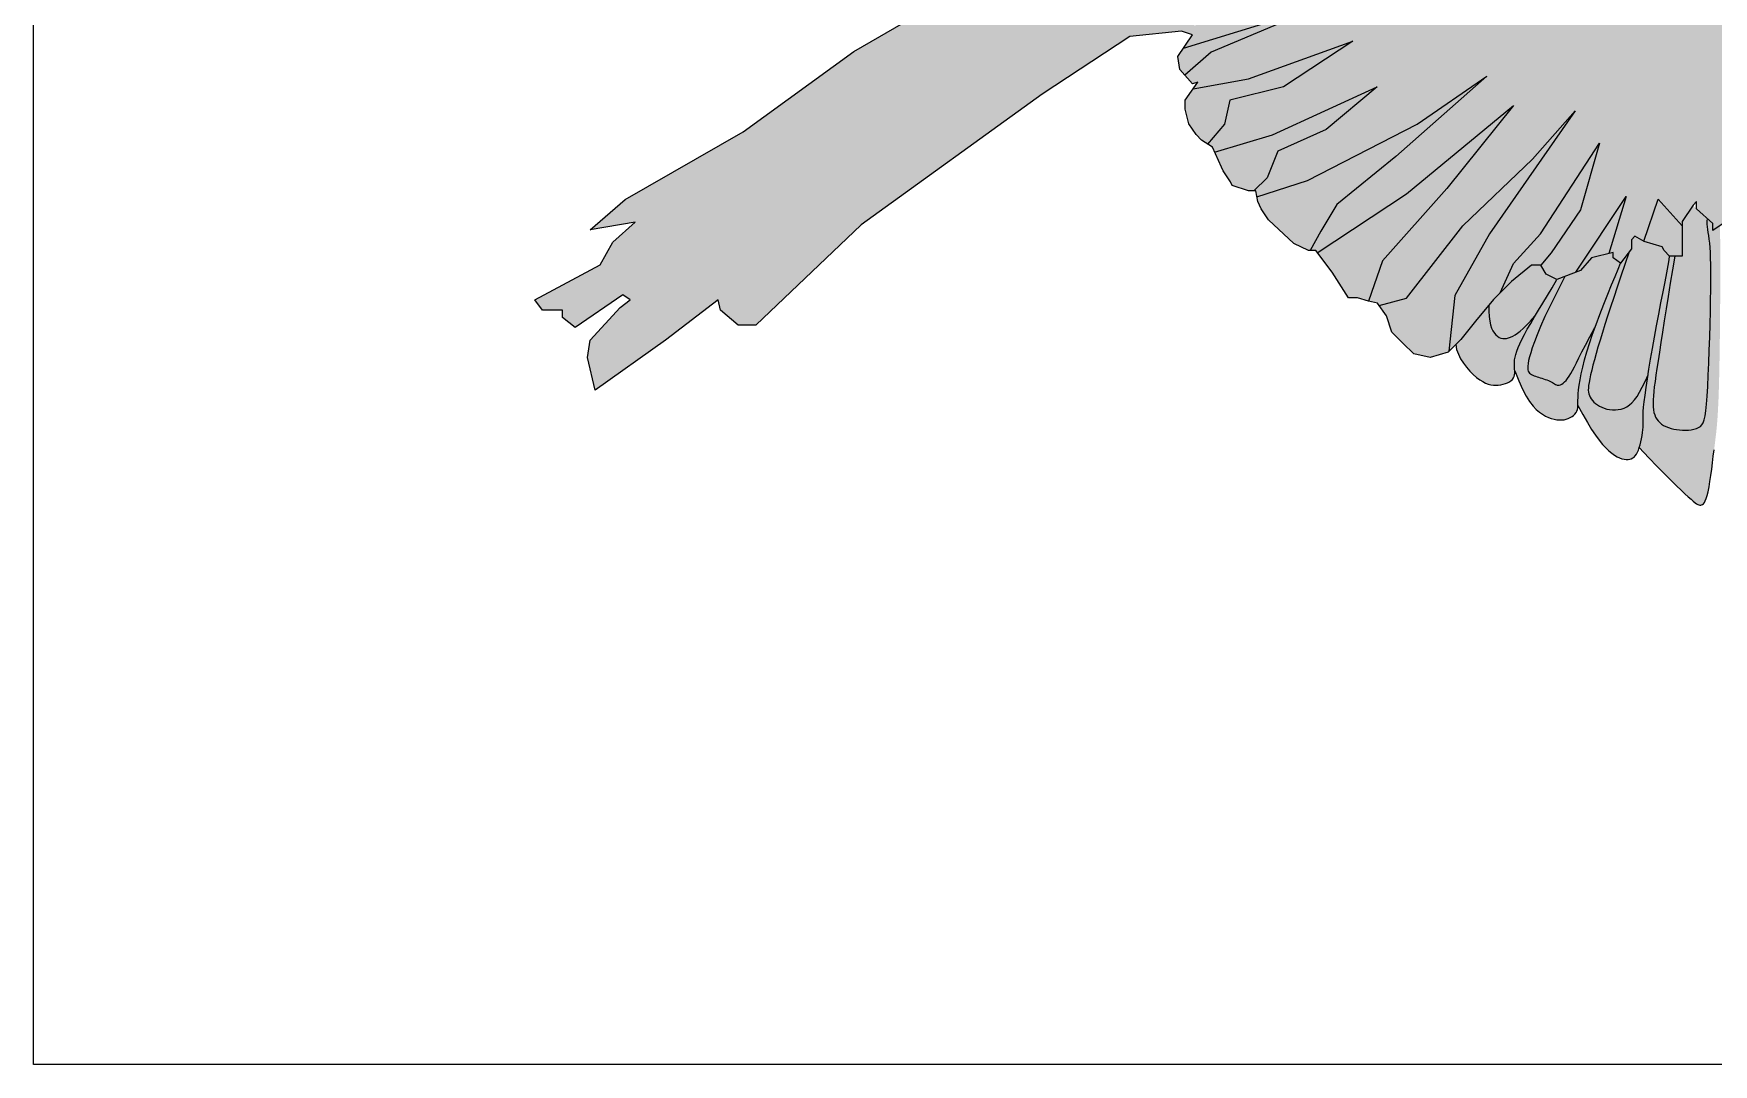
# Model space of a CAD drawing. Header units: millimetres. Extents: x -754 to 578, y -31 to 612.
# Drawn here: x 0 to 59.8, y 312.1 to 348.9 of the extents above; entities that cross this region are included whole.
import ezdxf

# ---------------------------------------------------------------- set-up
doc = ezdxf.new("R2010")
doc.units = ezdxf.units.MM
for name, color, linetype in [('Images', 7, 'Continuous'), ('magpie', 4, 'Continuous'), ('magpiefill', 3, 'Continuous')]:
    doc.layers.add(name, color=color, linetype=linetype)
picture_1 = doc.add_image_def('image8.png', size_in_pixel=(273, 248))

msp = doc.modelspace()

# ---------------------------------------------------------------- hatches: boundary and pattern name
at = {"layer": 'magpiefill', "true_color": 0x010101}
h = msp.add_hatch(color=18, dxfattribs=at)
h.dxf.hatch_style = 1
edge = h.paths.add_edge_path()
edge.add_line((40.86, 348.935), (39.021, 348.747))
edge.add_line((39.021, 348.747), (35.893, 346.692))
edge.add_line((35.893, 346.692), (29.457, 342.046))
edge.add_line((29.457, 342.046), (25.702, 338.472))
edge.add_line((25.702, 338.472), (25.077, 338.472))
edge.add_line((25.077, 338.472), (24.451, 339.008))
edge.add_line((24.451, 339.008), (24.362, 339.366))
edge.add_line((24.362, 339.366), (22.484, 337.936))
edge.add_line((22.484, 337.936), (19.982, 336.149))
edge.add_line((19.982, 336.149), (19.713, 337.311))
edge.add_line((19.713, 337.311), (19.803, 337.936))
edge.add_line((19.803, 337.936), (20.875, 339.098))
edge.add_line((20.875, 339.098), (21.233, 339.366))
edge.add_line((21.233, 339.366), (20.965, 339.544))
edge.add_line((20.965, 339.544), (19.266, 338.383))
edge.add_line((19.266, 338.383), (18.819, 338.74))
edge.add_line((18.819, 338.74), (18.819, 339.008))
edge.add_line((18.819, 339.008), (18.104, 339.008))
edge.add_line((18.104, 339.008), (17.836, 339.366))
edge.add_line((17.836, 339.366), (20.16, 340.616))
edge.add_line((20.16, 340.616), (20.607, 341.421))
edge.add_line((20.607, 341.421), (21.412, 342.135))
edge.add_line((21.412, 342.135), (19.803, 341.867))
edge.add_line((19.803, 341.867), (21.054, 342.939))
edge.add_line((21.054, 342.939), (25.256, 345.352))
edge.add_line((25.256, 345.352), (29.189, 348.211))
edge.add_line((29.189, 348.211), (33.658, 350.802))
edge.add_line((33.658, 350.802), (36.34, 352.41))
edge.add_line((36.34, 352.41), (36.608, 353.393))
edge.add_line((36.608, 353.393), (37.591, 354.018))
edge.add_line((37.591, 354.018), (38.664, 353.571))
edge.add_line((38.664, 353.571), (39.379, 353.661))
edge.add_line((39.379, 353.661), (40.899, 354.912))
edge.add_line((40.899, 354.912), (42.15, 355.716))
edge.add_line((42.15, 355.716), (42.239, 353.929))
edge.add_line((42.239, 353.929), (41.882, 352.589))
edge.add_line((41.882, 352.589), (41.524, 352.41))
edge.add_line((41.524, 352.41), (40.988, 352.589))
edge.add_line((40.988, 352.589), (40.273, 351.874))
edge.add_line((40.273, 351.874), (41.376, 350.936))
edge.add_line((41.376, 350.936), (41.57, 351.775))
edge.add_line((41.57, 351.775), (42.474, 352.291))
edge.add_line((42.474, 352.291), (43.83, 352.356))
edge.add_line((43.83, 352.356), (44.605, 352.098))
edge.add_line((44.605, 352.098), (44.605, 351.517))
edge.add_line((44.605, 351.517), (43.96, 351.258))
edge.add_line((43.96, 351.258), (42.733, 351))
edge.add_line((42.733, 351), (41.312, 349.903))
edge.add_line((41.312, 349.903), (41.312, 349.128))
edge.add_line((41.312, 349.128), (42.474, 349.58))
edge.add_line((42.474, 349.58), (45.316, 350.678))
edge.add_line((45.316, 350.678), (47.189, 351.71))
edge.add_line((47.189, 351.71), (49.062, 353.066))
edge.add_line((49.062, 353.066), (51.516, 354.873))
edge.add_line((51.516, 354.873), (50.224, 354.421))
edge.add_line((50.224, 354.421), (48.997, 353.97))
edge.add_line((48.997, 353.97), (47.705, 354.292))
edge.add_line((47.705, 354.292), (46.543, 355.261))
edge.add_line((46.543, 355.261), (45.832, 356.681))
edge.add_line((45.832, 356.681), (45.574, 358.294))
edge.add_line((45.574, 358.294), (45.897, 359.779))
edge.add_line((45.897, 359.779), (47.253, 361.264))
edge.add_line((47.253, 361.264), (46.543, 361.006))
edge.add_line((46.543, 361.006), (43.185, 359.263))
edge.add_line((43.185, 359.263), (40.278, 357.649))
edge.add_line((40.278, 357.649), (38.664, 356.358))
edge.add_line((38.664, 356.358), (37.824, 355.131))
edge.add_line((37.824, 355.131), (36.92, 354.421))
edge.add_line((36.92, 354.421), (35.951, 354.163))
edge.add_line((35.951, 354.163), (35.37, 354.421))
edge.add_line((35.37, 354.421), (35.047, 354.809))
edge.add_line((35.047, 354.809), (35.112, 355.712))
edge.add_line((35.112, 355.712), (35.758, 357.197))
edge.add_line((35.758, 357.197), (35.306, 358.165))
edge.add_line((35.306, 358.165), (35.176, 357.326))
edge.add_line((35.176, 357.326), (34.595, 356.939))
edge.add_line((34.595, 356.939), (33.174, 356.1))
edge.add_line((33.174, 356.1), (32.722, 356.422))
edge.add_line((32.722, 356.422), (32.27, 356.681))
edge.add_line((32.27, 356.681), (31.818, 357.133))
edge.add_line((31.818, 357.133), (31.624, 357.843))
edge.add_line((31.624, 357.843), (31.689, 358.294))
edge.add_line((31.689, 358.294), (31.108, 358.424))
edge.add_line((31.108, 358.424), (30.785, 358.682))
edge.add_line((30.785, 358.682), (30.333, 359.134))
edge.add_line((30.333, 359.134), (29.945, 359.65))
edge.add_line((29.945, 359.65), (30.139, 360.618))
edge.add_line((30.139, 360.618), (29.945, 360.618))
edge.add_line((29.945, 360.618), (29.364, 360.812))
edge.add_line((29.364, 360.812), (28.783, 361.328))
edge.add_line((28.783, 361.328), (28.46, 361.974))
edge.add_line((28.46, 361.974), (28.589, 362.555))
edge.add_line((28.589, 362.555), (28.718, 363.2))
edge.add_line((28.718, 363.2), (28.395, 363.265))
edge.add_line((28.395, 363.265), (27.749, 363.846))
edge.add_line((27.749, 363.846), (27.362, 364.62))
edge.add_line((27.362, 364.62), (27.427, 365.33))
edge.add_line((27.427, 365.33), (28.524, 366.04))
edge.add_line((28.524, 366.04), (30.01, 366.815))
edge.add_line((30.01, 366.815), (31.043, 367.654))
edge.add_line((31.043, 367.654), (31.947, 368.429))
edge.add_line((31.947, 368.429), (32.076, 368.558))
edge.add_line((32.076, 368.558), (32.399, 368.687))
edge.add_line((32.399, 368.687), (32.787, 369.01))
edge.add_line((32.787, 369.01), (32.851, 369.268))
edge.add_line((32.851, 369.268), (32.851, 369.462))
edge.add_line((32.851, 369.462), (32.787, 369.72))
edge.add_line((32.787, 369.72), (32.593, 369.913))
edge.add_line((32.593, 369.913), (32.399, 370.042))
edge.add_line((32.399, 370.042), (32.141, 370.107))
edge.add_line((32.141, 370.107), (32.335, 370.236))
edge.add_line((32.335, 370.236), (32.593, 370.236))
edge.add_line((32.593, 370.236), (32.851, 370.301))
edge.add_line((32.851, 370.301), (33.304, 370.301))
edge.add_line((33.304, 370.301), (33.562, 370.301))
edge.add_line((33.562, 370.301), (33.756, 370.365))
edge.add_line((33.756, 370.365), (33.949, 370.494))
edge.add_line((33.949, 370.494), (34.079, 370.817))
edge.add_line((34.079, 370.817), (34.143, 371.011))
edge.add_line((34.143, 371.011), (33.885, 371.269))
edge.add_line((33.885, 371.269), (33.045, 371.721))
edge.add_line((33.045, 371.721), (34.143, 371.463))
edge.add_line((34.143, 371.463), (34.724, 371.333))
edge.add_line((34.724, 371.333), (35.047, 371.527))
edge.add_line((35.047, 371.527), (35.047, 371.656))
edge.add_line((35.047, 371.656), (35.047, 371.979))
edge.add_line((35.047, 371.979), (34.853, 372.108))
edge.add_line((34.853, 372.108), (34.724, 372.431))
edge.add_line((34.724, 372.431), (35.241, 372.366))
edge.add_line((35.241, 372.366), (35.499, 372.366))
edge.add_line((35.499, 372.366), (35.887, 372.366))
edge.add_line((35.887, 372.366), (35.887, 372.495))
edge.add_line((35.887, 372.495), (35.822, 372.883))
edge.add_line((35.822, 372.883), (35.693, 373.141))
edge.add_line((35.693, 373.141), (35.628, 373.464))
edge.add_line((35.628, 373.464), (35.951, 373.464))
edge.add_line((35.951, 373.464), (36.21, 373.528))
edge.add_line((36.21, 373.528), (36.339, 373.722))
edge.add_line((36.339, 373.722), (36.403, 374.174))
edge.add_line((36.403, 374.174), (36.468, 374.303))
edge.add_line((36.468, 374.303), (36.726, 374.303))
edge.add_line((36.726, 374.303), (36.92, 374.303))
edge.add_line((36.92, 374.303), (37.049, 374.432))
edge.add_line((37.049, 374.432), (37.243, 374.432))
edge.add_line((37.243, 374.432), (37.308, 374.755))
edge.add_line((37.308, 374.755), (37.308, 374.884))
edge.add_line((37.308, 374.884), (36.985, 375.013))
edge.add_line((36.985, 375.013), (37.243, 375.142))
edge.add_line((37.243, 375.142), (37.437, 375.142))
edge.add_line((37.437, 375.142), (37.695, 375.077))
edge.add_line((37.695, 375.077), (38.018, 375.013))
edge.add_line((38.018, 375.013), (38.47, 375.077))
edge.add_line((38.47, 375.077), (39.116, 375.206))
edge.add_line((39.116, 375.206), (39.439, 375.206))
edge.add_line((39.439, 375.206), (39.439, 374.948))
edge.add_line((39.439, 374.948), (39.503, 374.625))
edge.add_line((39.503, 374.625), (39.955, 374.432))
edge.add_line((39.955, 374.432), (40.537, 374.625))
edge.add_line((40.537, 374.625), (40.86, 374.238))
edge.add_line((40.86, 374.238), (41.312, 373.788))
edge.add_arc((-70.8, 308.333), 129.822, 24.71968, 30.27788, ccw=False)
edge.add_arc((49.224, 364.347), 2.717, 219.42642, 277.51125)
edge.add_arc((52.16, 359.286), 3.502, 76.09793, 137.4829, ccw=False)
edge.add_arc((51.97, 355.003), 7.752, 60.01918, 82.34898, ccw=False)
edge.add_arc((52.074, 350.3), 12.024, 55.16075, 71.73216, ccw=False)
edge.add_arc((58.609, 354.444), 5.735, 86.6589, 120.31951)
edge.add_arc((60.365, 351.608), 9.069, 120.84908, 144.98215)
edge.add_arc((54.163, 356.161), 1.388, 152.01833, 206.95598)
edge.add_arc((-51.911, 227.724), 165.304, 45.89312, 50.63923, ccw=False)
edge.add_line((63.141, 346.42), (63.011, 345.901))
edge.add_line((63.011, 345.901), (63.205, 345.643))
edge.add_line((63.205, 345.643), (63.786, 345.449))
edge.add_line((63.786, 345.449), (63.593, 345.062))
edge.add_line((63.593, 345.062), (63.851, 344.739))
edge.add_line((63.851, 344.739), (63.98, 344.416))
edge.add_line((63.98, 344.416), (63.528, 344.029))
edge.add_line((63.528, 344.029), (63.463, 343.642))
edge.add_line((63.463, 343.642), (63.657, 343.254))
edge.add_line((63.657, 343.254), (63.14, 343.061))
edge.add_line((63.14, 343.061), (62.624, 343.19))
edge.add_line((62.624, 343.19), (62.688, 342.738))
edge.add_line((62.688, 342.738), (61.978, 342.544))
edge.add_line((61.978, 342.544), (61.655, 342.738))
edge.add_line((61.655, 342.738), (61.461, 342.802))
edge.add_line((61.461, 342.802), (61.268, 342.544))
edge.add_line((61.268, 342.544), (60.945, 342.286))
edge.add_line((60.945, 342.286), (60.622, 342.415))
edge.add_line((60.622, 342.415), (59.782, 341.834))
edge.add_line((59.782, 341.834), (59.782, 342.092))
edge.add_line((59.782, 342.092), (59.201, 342.609))
edge.add_line((59.201, 342.609), (59.201, 342.867))
edge.add_line((59.201, 342.867), (59.072, 342.738))
edge.add_line((59.072, 342.738), (58.684, 342.157))
edge.add_line((58.684, 342.157), (58.684, 341.77))
edge.add_line((58.684, 341.77), (58.684, 340.931))
edge.add_line((58.684, 340.931), (58.232, 340.931))
edge.add_line((58.232, 340.931), (58.038, 341.124))
edge.add_line((58.038, 341.124), (57.974, 341.253))
edge.add_line((57.974, 341.253), (57.328, 341.447))
edge.add_line((57.328, 341.447), (57.005, 341.641))
edge.add_line((57.005, 341.641), (56.876, 341.511))
edge.add_line((56.876, 341.511), (56.876, 341.189))
edge.add_line((56.876, 341.189), (56.489, 340.672))
edge.add_line((56.489, 340.672), (56.23, 340.866))
edge.add_line((56.23, 340.866), (56.23, 341.06))
edge.add_line((56.23, 341.06), (55.455, 340.866))
edge.add_line((55.455, 340.866), (55.068, 340.414))
edge.add_line((55.068, 340.414), (54.228, 340.091))
edge.add_line((54.228, 340.091), (53.841, 340.285))
edge.add_line((53.841, 340.285), (53.647, 340.608))
edge.add_line((53.647, 340.608), (53.324, 340.608))
edge.add_line((53.324, 340.608), (52.614, 340.027))
edge.add_line((52.614, 340.027), (51.968, 339.381))
edge.add_line((51.968, 339.381), (51.322, 338.607))
edge.add_line((51.322, 338.607), (50.805, 337.961))
edge.add_line((50.805, 337.961), (50.353, 337.509))
edge.add_line((50.353, 337.509), (49.707, 337.316))
edge.add_line((49.707, 337.316), (49.126, 337.445))
edge.add_line((49.126, 337.445), (48.739, 337.832))
edge.add_line((48.739, 337.832), (48.351, 338.219))
edge.add_line((48.351, 338.219), (48.157, 338.8))
edge.add_line((48.157, 338.8), (47.835, 339.252))
edge.add_line((47.835, 339.252), (47.512, 339.317))
edge.add_line((47.512, 339.317), (47.124, 339.446))
edge.add_line((47.124, 339.446), (46.801, 339.446))
edge.add_line((46.801, 339.446), (46.22, 340.35))
edge.add_line((46.22, 340.35), (45.639, 341.124))
edge.add_line((45.639, 341.124), (45.38, 341.124))
edge.add_line((45.38, 341.124), (44.864, 341.382))
edge.add_line((44.864, 341.382), (43.96, 342.222))
edge.add_line((43.96, 342.222), (43.701, 342.609))
edge.add_line((43.701, 342.609), (43.572, 342.867))
edge.add_line((43.572, 342.867), (43.508, 343.254))
edge.add_line((43.508, 343.254), (43.249, 343.254))
edge.add_line((43.249, 343.254), (42.668, 343.448))
edge.add_line((42.668, 343.448), (42.603, 343.577))
edge.add_line((42.603, 343.577), (42.345, 343.964))
edge.add_line((42.345, 343.964), (42.28, 344.093))
edge.add_line((42.28, 344.093), (41.958, 344.804))
edge.add_line((41.958, 344.804), (41.57, 345.062))
edge.add_line((41.57, 345.062), (41.376, 345.255))
edge.add_line((41.376, 345.255), (41.118, 345.643))
edge.add_line((41.118, 345.643), (40.989, 346.159))
edge.add_line((40.989, 346.159), (40.989, 346.482))
edge.add_line((40.989, 346.482), (41.441, 347.127))
edge.add_line((41.441, 347.127), (41.247, 347.063))
edge.add_line((41.247, 347.063), (40.795, 347.579))
edge.add_line((40.795, 347.579), (40.73, 348.031))
edge.add_line((40.73, 348.031), (41.247, 348.806))
edge.add_line((41.247, 348.806), (40.86, 348.935))
at = {"layer": 'magpiefill'}
h = msp.add_hatch(color=251, dxfattribs=at)
h.dxf.hatch_style = 1
h.paths.add_polyline_path([(32.566, 367.351), (34.87, 368.195), (32.662, 367.827), (30.674, 367.354), (30.01, 366.815), (31.136, 366.969)])
h.paths.add_polyline_path([(33.615, 365.445), (37.524, 367.446), (34.95, 366.493), (32.09, 365.54), (29.801, 365.349), (27.429, 365.332), (27.427, 365.33), (27.362, 364.62), (27.749, 363.846), (28.395, 363.265), (28.718, 363.2), (30.278, 364.11)])
h.paths.add_polyline_path([(33.901, 363.443), (37.429, 365.826), (33.329, 363.824), (30.373, 362.871), (28.667, 362.946), (28.589, 362.555), (28.46, 361.974), (28.783, 361.328), (29.364, 360.812), (29.945, 360.618), (30.087, 360.618), (31.136, 361.537)])
h.paths.add_polyline_path([(33.234, 360.394), (36.857, 363.443), (32.662, 360.87), (30.064, 360.246), (29.945, 359.65), (30.333, 359.134), (30.785, 358.682), (31.108, 358.424), (31.323, 358.376), (31.613, 358.869)])
h.paths.add_polyline_path([(34.092, 359.155), (34.092, 359.917), (32.852, 358.488), (31.663, 358.113), (31.624, 357.843), (31.818, 357.133), (32.27, 356.681), (32.744, 356.41), (34.473, 357.63), (32.566, 357.344)])
h.paths.add_polyline_path([(37.048, 358.964), (35.491, 357.768), (35.758, 357.197)], flags=17)
h.paths.add_polyline_path([(38.321, 355.856), (38.382, 356.963), (39.527, 359.727), (37.429, 356.772), (35.088, 355.381), (35.047, 354.809), (35.37, 354.421), (35.951, 354.163), (36.92, 354.421), (37.824, 355.131)])
h.paths.add_polyline_path([(41.91, 348.195), (46.01, 349.911), (43.913, 349.244), (40.935, 348.337), (40.73, 348.031), (40.795, 347.579), (40.973, 347.376)])
h.paths.add_polyline_path([(42.578, 346.48), (44.485, 346.956), (46.964, 348.577), (43.245, 347.242), (41.269, 346.881), (40.989, 346.482), (40.989, 346.159), (41.118, 345.643), (41.376, 345.255), (41.57, 345.062), (41.789, 344.916), (42.387, 345.622)])
h.paths.add_polyline_path([(44.294, 344.669), (46.01, 345.432), (47.822, 346.956), (44.103, 345.241), (42.036, 344.631), (42.28, 344.093), (42.345, 343.964), (42.603, 343.577), (42.668, 343.448), (43.249, 343.254), (43.436, 343.254), (43.913, 343.716)])
h.paths.add_polyline_path([(48.489, 344.479), (51.731, 347.338), (49.252, 345.622), (45.343, 343.621), (43.544, 343.035), (43.572, 342.867), (43.701, 342.609), (43.96, 342.222), (44.864, 341.382), (45.38, 341.124), (45.438, 341.124), (45.82, 341.81), (46.392, 342.763)])
h.paths.add_polyline_path([(50.301, 343.335), (52.685, 346.289), (48.871, 343.144), (45.695, 341.05), (46.22, 340.35), (46.801, 339.446), (47.124, 339.446), (47.512, 339.317), (48.013, 340.762)])
h.paths.add_polyline_path([(51.826, 341.715), (54.878, 346.099), (53.352, 344.383), (50.873, 342.001), (48.871, 339.428), (47.895, 339.167), (48.157, 338.8), (48.351, 338.219), (48.739, 337.832), (49.126, 337.445), (49.707, 337.316), (50.353, 337.509), (50.381, 337.537), (50.587, 339.523)])
h.paths.add_polyline_path([(55.068, 342.573), (55.736, 344.955), (53.638, 341.715), (52.685, 340.667), (52.206, 339.62), (52.614, 340.027), (53.324, 340.608), (53.647, 340.608), (54.019, 341.048)])
h.paths.add_polyline_path([(56.689, 343.049), (54.904, 340.351), (55.068, 340.414), (55.455, 340.866), (56.076, 341.021)])
h.paths.add_polyline_path([(58.684, 342.001), (57.833, 342.954), (57.315, 341.455), (57.328, 341.447), (57.974, 341.253), (58.038, 341.124), (58.232, 340.931), (58.684, 340.931), (58.684, 341.77)])
h = msp.add_hatch(color=255, dxfattribs=at)
h.dxf.hatch_style = 1
h.paths.add_polyline_path([(59.688, 338.95), (59.696, 339.364), (59.702, 339.737), (59.705, 340.069), (59.705, 340.363), (59.703, 340.624), (59.698, 340.853), (59.69, 341.056), (59.68, 341.234), (59.666, 341.391), (59.65, 341.53), (59.633, 341.656), (59.534, 342.313), (59.066, 342.729), (58.684, 342.157), (58.684, 341.77), (58.684, 340.931), (58.423, 340.931), (58.341, 340.44), (58.262, 339.961), (58.187, 339.495), (58.115, 339.047), (58.048, 338.621), (57.985, 338.219), (57.927, 337.846), (57.874, 337.505), (57.826, 337.199), (57.785, 336.926), (57.748, 336.683), (57.718, 336.466), (57.693, 336.274), (57.674, 336.102), (57.66, 335.948), (57.652, 335.808), (57.65, 335.681), (57.654, 335.564), (57.664, 335.458), (57.681, 335.361), (57.706, 335.273), (57.738, 335.194), (57.778, 335.122), (57.828, 335.056), (57.886, 334.997), (57.952, 334.944), (58.026, 334.897), (58.107, 334.855), (58.195, 334.82), (58.288, 334.79), (58.385, 334.766), (58.487, 334.747), (58.593, 334.735), (58.699, 334.728), (58.806, 334.727), (58.91, 334.732), (59.01, 334.744), (59.105, 334.763), (59.191, 334.788), (59.267, 334.821), (59.333, 334.862), (59.388, 334.918), (59.434, 334.994), (59.472, 335.1), (59.504, 335.24), (59.531, 335.422), (59.555, 335.654), (59.576, 335.942), (59.597, 336.289), (59.616, 336.687), (59.634, 337.12), (59.65, 337.577), (59.665, 338.043), (59.678, 338.505)])
h = msp.add_hatch(color=253, dxfattribs=at)
h.dxf.hatch_style = 1
h.paths.add_polyline_path([(59.822, 334.032), (59.849, 334.249), (59.874, 334.453), (59.898, 334.656), (59.92, 334.876), (59.941, 335.131), (59.96, 335.438), (59.978, 335.815), (59.994, 336.279), (60.008, 336.848), (60.02, 337.529), (60.03, 338.287), (60.037, 339.08), (60.041, 339.862), (60.043, 340.59), (60.041, 341.219), (60.036, 341.705), (60.027, 342.004), (59.782, 341.834), (59.782, 342.092), (59.583, 342.27), (59.578, 342.169), (59.58, 342.071), (59.588, 341.974), (59.601, 341.874), (59.616, 341.769), (59.633, 341.656), (59.65, 341.53), (59.666, 341.391), (59.68, 341.234), (59.69, 341.056), (59.698, 340.853), (59.703, 340.624), (59.705, 340.363), (59.705, 340.069), (59.702, 339.737), (59.696, 339.364), (59.688, 338.95), (59.678, 338.505), (59.665, 338.043), (59.65, 337.577), (59.634, 337.12), (59.616, 336.687), (59.597, 336.289), (59.576, 335.942), (59.555, 335.654), (59.531, 335.422), (59.504, 335.24), (59.472, 335.1), (59.434, 334.994), (59.388, 334.918), (59.333, 334.862), (59.267, 334.821), (59.191, 334.788), (59.105, 334.763), (59.01, 334.744), (58.91, 334.732), (58.806, 334.727), (58.699, 334.728), (58.593, 334.735), (58.487, 334.747), (58.385, 334.766), (58.288, 334.79), (58.195, 334.82), (58.107, 334.855), (58.026, 334.897), (57.952, 334.944), (57.886, 334.997), (57.828, 335.056), (57.778, 335.122), (57.738, 335.194), (57.706, 335.273), (57.681, 335.361), (57.664, 335.458), (57.654, 335.564), (57.65, 335.681), (57.652, 335.808), (57.66, 335.948), (57.674, 336.102), (57.693, 336.274), (57.718, 336.466), (57.748, 336.683), (57.785, 336.926), (57.826, 337.199), (57.874, 337.505), (57.927, 337.846), (57.985, 338.219), (58.048, 338.621), (58.115, 339.047), (58.187, 339.495), (58.262, 339.961), (58.341, 340.44), (58.423, 340.931), (58.232, 340.931), (58.22, 340.8), (58.188, 340.596), (58.14, 340.329), (58.079, 340.011), (58.008, 339.652), (57.931, 339.265), (57.851, 338.86), (57.772, 338.448), (57.696, 338.041), (57.625, 337.643), (57.559, 337.261), (57.499, 336.897), (57.446, 336.559), (57.4, 336.249), (57.363, 335.975), (57.334, 335.739), (57.314, 335.545), (57.302, 335.389), (57.296, 335.262), (57.294, 335.159), (57.295, 335.071), (57.296, 334.993), (57.295, 334.917), (57.292, 334.835), (57.285, 334.743), (57.273, 334.642), (57.257, 334.535), (57.237, 334.425), (57.214, 334.315), (57.187, 334.209), (57.158, 334.109), (57.497, 333.749), (57.795, 333.438), (58.057, 333.171), (58.283, 332.943), (58.478, 332.752), (58.644, 332.593), (58.785, 332.461), (58.903, 332.354), (59, 332.266), (59.081, 332.197), (59.147, 332.144), (59.2, 332.106), (59.244, 332.08), (59.282, 332.064), (59.315, 332.058), (59.346, 332.059), (59.377, 332.065), (59.409, 332.08), (59.442, 332.107), (59.475, 332.15), (59.509, 332.21), (59.542, 332.293), (59.576, 332.401), (59.609, 332.538), (59.641, 332.705), (59.673, 332.898), (59.705, 333.111), (59.736, 333.337), (59.765, 333.57), (59.794, 333.803)])
h = msp.add_hatch(color=255, dxfattribs=at)
h.dxf.hatch_style = 1
h.paths.add_polyline_path([(57.931, 339.265), (58.008, 339.652), (58.079, 340.011), (58.14, 340.329), (58.188, 340.596), (58.22, 340.8), (58.232, 340.931), (58.038, 341.124), (57.974, 341.253), (57.314, 341.451), (57.315, 341.455), (57.005, 341.641), (56.876, 341.511), (56.876, 341.189), (56.799, 341.085), (56.645, 340.632), (56.502, 340.21), (56.369, 339.817), (56.247, 339.45), (56.133, 339.107), (56.028, 338.787), (55.932, 338.486), (55.843, 338.204), (55.762, 337.938), (55.688, 337.688), (55.622, 337.455), (55.563, 337.239), (55.51, 337.04), (55.465, 336.86), (55.427, 336.698), (55.396, 336.555), (55.372, 336.431), (55.355, 336.324), (55.345, 336.232), (55.342, 336.152), (55.347, 336.081), (55.36, 336.017), (55.381, 335.958), (55.41, 335.9), (55.447, 335.843), (55.492, 335.786), (55.544, 335.731), (55.604, 335.678), (55.671, 335.629), (55.745, 335.583), (55.826, 335.543), (55.913, 335.508), (56.005, 335.481), (56.103, 335.461), (56.204, 335.45), (56.307, 335.449), (56.411, 335.459), (56.514, 335.481), (56.615, 335.515), (56.713, 335.564), (56.807, 335.627), (56.898, 335.707), (56.988, 335.808), (57.078, 335.931), (57.169, 336.079), (57.264, 336.255), (57.363, 336.461), (57.469, 336.701), (57.499, 336.897), (57.559, 337.261), (57.625, 337.643), (57.696, 338.041), (57.772, 338.448), (57.851, 338.86)])
h = msp.add_hatch(color=255, dxfattribs=at)
h.dxf.hatch_style = 1
h.paths.add_polyline_path([(56.035, 339.567), (56.17, 339.9), (56.294, 340.202), (56.402, 340.463), (56.489, 340.672), (56.23, 340.866), (56.23, 341.06), (55.455, 340.866), (55.068, 340.414), (54.512, 340.201), (54.229, 339.655), (53.993, 339.182), (53.8, 338.774), (53.644, 338.424), (53.52, 338.128), (53.424, 337.877), (53.35, 337.665), (53.294, 337.487), (53.251, 337.335), (53.219, 337.207), (53.198, 337.101), (53.187, 337.013), (53.185, 336.941), (53.192, 336.882), (53.206, 336.835), (53.227, 336.795), (53.254, 336.761), (53.287, 336.733), (53.325, 336.708), (53.367, 336.686), (53.414, 336.667), (53.464, 336.649), (53.517, 336.632), (53.573, 336.615), (53.631, 336.597), (53.691, 336.579), (53.75, 336.559), (53.809, 336.539), (53.867, 336.518), (53.922, 336.496), (53.973, 336.473), (54.021, 336.449), (54.063, 336.425), (54.102, 336.401), (54.138, 336.378), (54.171, 336.359), (54.205, 336.343), (54.238, 336.333), (54.273, 336.329), (54.311, 336.334), (54.353, 336.347), (54.398, 336.37), (54.447, 336.403), (54.498, 336.447), (54.551, 336.503), (54.607, 336.571), (54.664, 336.651), (54.722, 336.744), (54.782, 336.852), (54.847, 336.979), (54.922, 337.128), (55.009, 337.305), (55.115, 337.515), (55.242, 337.761), (55.396, 338.048), (55.58, 338.382), (55.619, 338.492), (55.754, 338.852), (55.894, 339.214)])
h = msp.add_hatch(color=253, dxfattribs=at)
h.dxf.hatch_style = 1
h.paths.add_polyline_path([(57.295, 335.071), (57.294, 335.159), (57.296, 335.262), (57.302, 335.389), (57.314, 335.545), (57.334, 335.739), (57.363, 335.975), (57.4, 336.249), (57.446, 336.559), (57.469, 336.701), (57.363, 336.461), (57.264, 336.255), (57.169, 336.079), (57.078, 335.931), (56.988, 335.808), (56.898, 335.707), (56.807, 335.627), (56.713, 335.564), (56.615, 335.515), (56.514, 335.481), (56.411, 335.459), (56.307, 335.449), (56.204, 335.45), (56.103, 335.461), (56.005, 335.481), (55.913, 335.508), (55.826, 335.543), (55.745, 335.583), (55.671, 335.629), (55.604, 335.678), (55.544, 335.731), (55.492, 335.786), (55.447, 335.843), (55.41, 335.9), (55.381, 335.958), (55.36, 336.017), (55.347, 336.081), (55.342, 336.152), (55.345, 336.232), (55.355, 336.324), (55.372, 336.431), (55.396, 336.555), (55.427, 336.698), (55.465, 336.86), (55.51, 337.04), (55.563, 337.239), (55.622, 337.455), (55.688, 337.688), (55.762, 337.938), (55.843, 338.204), (55.932, 338.486), (56.028, 338.787), (56.133, 339.107), (56.247, 339.45), (56.369, 339.817), (56.502, 340.21), (56.645, 340.632), (56.799, 341.085), (56.489, 340.672), (56.402, 340.463), (56.294, 340.202), (56.17, 339.9), (56.035, 339.567), (55.894, 339.214), (55.754, 338.852), (55.619, 338.492), (55.495, 338.144), (55.386, 337.817), (55.293, 337.514), (55.213, 337.233), (55.148, 336.975), (55.094, 336.74), (55.052, 336.527), (55.021, 336.336), (54.999, 336.168), (54.986, 336.021), (54.979, 335.894), (54.975, 335.784), (54.974, 335.689), (54.971, 335.602), (55.147, 335.281), (55.31, 335), (55.461, 334.757), (55.601, 334.549), (55.73, 334.371), (55.852, 334.221), (55.966, 334.095), (56.074, 333.991), (56.177, 333.904), (56.276, 333.834), (56.369, 333.779), (56.457, 333.738), (56.54, 333.71), (56.618, 333.693), (56.69, 333.685), (56.757, 333.687), (56.818, 333.696), (56.874, 333.712), (56.926, 333.738), (56.973, 333.773), (57.016, 333.818), (57.056, 333.873), (57.092, 333.94), (57.126, 334.019), (57.158, 334.109), (57.187, 334.209), (57.214, 334.315), (57.237, 334.425), (57.257, 334.535), (57.273, 334.642), (57.285, 334.743), (57.292, 334.835), (57.295, 334.917), (57.296, 334.993)])
h = msp.add_hatch(color=255, dxfattribs=at)
h.dxf.hatch_style = 1
h.paths.add_polyline_path([(53.729, 339.255), (53.891, 339.523), (54.058, 339.802), (54.228, 340.091), (53.841, 340.285), (53.647, 340.608), (53.324, 340.608), (52.614, 340.027), (51.968, 339.381), (51.806, 339.187), (51.802, 338.968), (51.812, 338.778), (51.832, 338.614), (51.863, 338.476), (51.901, 338.359), (51.947, 338.263), (51.998, 338.184), (52.053, 338.121), (52.11, 338.071), (52.17, 338.034), (52.232, 338.009), (52.296, 337.995), (52.363, 337.992), (52.432, 337.999), (52.503, 338.015), (52.577, 338.04), (52.652, 338.074), (52.733, 338.119), (52.82, 338.178), (52.917, 338.254), (53.025, 338.35), (53.147, 338.468), (53.286, 338.611), (53.442, 338.781)])
h = msp.add_hatch(color=253, dxfattribs=at)
h.dxf.hatch_style = 1
h.paths.add_polyline_path([(54.999, 336.168), (55.021, 336.336), (55.052, 336.527), (55.094, 336.74), (55.148, 336.975), (55.213, 337.233), (55.293, 337.514), (55.386, 337.817), (55.495, 338.144), (55.58, 338.382), (55.396, 338.048), (55.242, 337.761), (55.115, 337.515), (55.009, 337.305), (54.922, 337.128), (54.847, 336.979), (54.782, 336.852), (54.722, 336.744), (54.664, 336.651), (54.607, 336.571), (54.551, 336.503), (54.498, 336.447), (54.447, 336.403), (54.398, 336.37), (54.353, 336.347), (54.311, 336.334), (54.273, 336.329), (54.238, 336.333), (54.205, 336.343), (54.171, 336.359), (54.138, 336.378), (54.102, 336.401), (54.063, 336.425), (54.021, 336.449), (53.973, 336.473), (53.922, 336.496), (53.867, 336.518), (53.809, 336.539), (53.75, 336.559), (53.691, 336.579), (53.631, 336.597), (53.573, 336.615), (53.517, 336.632), (53.464, 336.649), (53.414, 336.667), (53.367, 336.686), (53.325, 336.708), (53.287, 336.733), (53.254, 336.761), (53.227, 336.795), (53.206, 336.835), (53.192, 336.882), (53.185, 336.941), (53.187, 337.013), (53.198, 337.101), (53.219, 337.207), (53.251, 337.335), (53.294, 337.487), (53.35, 337.665), (53.424, 337.877), (53.52, 338.128), (53.644, 338.424), (53.8, 338.774), (53.993, 339.182), (54.229, 339.655), (54.512, 340.201), (54.228, 340.091), (54.058, 339.802), (53.891, 339.523), (53.729, 339.255), (53.574, 339), (53.429, 338.759), (53.294, 338.533), (53.172, 338.324), (53.066, 338.132), (52.975, 337.96), (52.9, 337.806), (52.84, 337.667), (52.793, 337.542), (52.757, 337.428), (52.733, 337.325), (52.717, 337.23), (52.71, 337.141), (52.71, 337.057), (52.714, 336.977), (52.719, 336.901), (52.723, 336.846), (52.864, 336.485), (52.999, 336.185), (53.129, 335.941), (53.254, 335.744), (53.375, 335.588), (53.491, 335.465), (53.604, 335.37), (53.714, 335.294), (53.821, 335.232), (53.924, 335.182), (54.025, 335.143), (54.123, 335.116), (54.217, 335.099), (54.307, 335.091), (54.394, 335.093), (54.478, 335.102), (54.557, 335.12), (54.631, 335.145), (54.7, 335.176), (54.763, 335.214), (54.819, 335.256), (54.866, 335.304), (54.905, 335.356), (54.934, 335.411), (54.954, 335.47), (54.965, 335.535), (54.971, 335.607), (54.974, 335.689), (54.975, 335.784), (54.979, 335.894), (54.986, 336.021)])
h = msp.add_hatch(color=253, dxfattribs=at)
h.dxf.hatch_style = 1
h.paths.add_polyline_path([(52.84, 337.667), (52.9, 337.806), (52.975, 337.96), (53.066, 338.132), (53.172, 338.324), (53.294, 338.533), (53.429, 338.759), (53.443, 338.783), (53.286, 338.611), (53.147, 338.468), (53.025, 338.35), (52.917, 338.254), (52.82, 338.178), (52.733, 338.119), (52.652, 338.074), (52.577, 338.04), (52.503, 338.015), (52.432, 337.999), (52.363, 337.992), (52.296, 337.995), (52.232, 338.009), (52.17, 338.034), (52.11, 338.071), (52.053, 338.121), (51.998, 338.184), (51.947, 338.263), (51.901, 338.359), (51.863, 338.476), (51.832, 338.614), (51.812, 338.778), (51.802, 338.968), (51.806, 339.187), (51.322, 338.607), (50.805, 337.961), (50.623, 337.779), (50.656, 337.606), (50.716, 337.436), (50.798, 337.271), (50.897, 337.114), (51.009, 336.967), (51.128, 336.832), (51.249, 336.712), (51.368, 336.608), (51.48, 336.523), (51.586, 336.456), (51.686, 336.405), (51.782, 336.368), (51.874, 336.344), (51.964, 336.332), (52.051, 336.329), (52.138, 336.334), (52.224, 336.346), (52.309, 336.364), (52.39, 336.388), (52.466, 336.417), (52.535, 336.452), (52.595, 336.493), (52.645, 336.538), (52.683, 336.587), (52.707, 336.642), (52.721, 336.7), (52.725, 336.763), (52.724, 336.83), (52.719, 336.901), (52.714, 336.977), (52.71, 337.057), (52.71, 337.141), (52.717, 337.23), (52.733, 337.325), (52.757, 337.428), (52.793, 337.542)])

# ---------------------------------------------------------------- linework, layer by layer
at = {"layer": 'magpie'}
msp.add_lwpolyline([(52.926, 355.532, -0.020712), (63.141, 346.42)], format="xyb", dxfattribs=at)
for points in [[(60.622, 342.415), (59.782, 341.834), (59.782, 342.092), (59.201, 342.609), (59.201, 342.867), (59.072, 342.738), (58.684, 342.157), (58.684, 341.77), (58.684, 340.931), (58.232, 340.931), (58.038, 341.124), (57.974, 341.253), (57.328, 341.447), (57.005, 341.641), (56.876, 341.511), (56.876, 341.189), (56.489, 340.672), (56.23, 340.866), (56.23, 341.06), (55.455, 340.866), (55.068, 340.414), (54.228, 340.091), (53.841, 340.285), (53.647, 340.608), (53.324, 340.608), (52.614, 340.027), (51.968, 339.381), (51.322, 338.607), (50.805, 337.961), (50.353, 337.509), (49.707, 337.316), (49.126, 337.445), (48.739, 337.832), (48.351, 338.219), (48.157, 338.8), (47.835, 339.252), (47.512, 339.317), (47.124, 339.446), (46.801, 339.446), (46.22, 340.35), (45.639, 341.124), (45.38, 341.124), (44.864, 341.382), (43.96, 342.222), (43.701, 342.609), (43.572, 342.867), (43.508, 343.254), (43.249, 343.254), (42.668, 343.448), (42.603, 343.577), (42.345, 343.964), (42.28, 344.093), (41.958, 344.804), (41.57, 345.062), (41.376, 345.255), (41.118, 345.643), (40.989, 346.159), (40.989, 346.482), (41.441, 347.127), (41.247, 347.063), (40.795, 347.579), (40.73, 348.031), (41.247, 348.806), (40.86, 348.935), (39.021, 348.747), (35.893, 346.692), (29.457, 342.046), (25.702, 338.472), (25.077, 338.472), (24.451, 339.008), (24.362, 339.366), (22.484, 337.936), (19.982, 336.149), (19.713, 337.311), (19.803, 337.936), (20.875, 339.098), (21.233, 339.366), (20.965, 339.544), (19.266, 338.383), (18.819, 338.74), (18.819, 339.008), (18.104, 339.008), (17.836, 339.366), (20.16, 340.616), (20.607, 341.421), (21.412, 342.135), (19.803, 341.867), (21.054, 342.939), (25.256, 345.352), (29.189, 348.211), (33.658, 350.802)], [(40.935, 348.337), (43.913, 349.244), (46.01, 349.911), (41.91, 348.195), (40.973, 347.376)], [(41.269, 346.881), (43.245, 347.242), (46.964, 348.577), (44.485, 346.956), (42.578, 346.48), (42.387, 345.622), (41.789, 344.916)], [(42.036, 344.631), (44.103, 345.241), (47.822, 346.956), (46.01, 345.432), (44.294, 344.669), (43.913, 343.716), (43.436, 343.254)], [(43.544, 343.035), (45.343, 343.621), (49.252, 345.622), (51.731, 347.338), (48.489, 344.479), (46.392, 342.763), (45.82, 341.81), (45.438, 341.124)], [(45.695, 341.05), (48.871, 343.144), (52.685, 346.289), (50.301, 343.335), (48.013, 340.762), (47.512, 339.317)], [(47.895, 339.167), (48.871, 339.428), (50.873, 342.001), (53.352, 344.383), (54.878, 346.099), (51.826, 341.715), (50.587, 339.523), (50.381, 337.537)], [(52.206, 339.62), (52.685, 340.667), (53.638, 341.715), (55.736, 344.955), (55.068, 342.573), (54.019, 341.048), (53.647, 340.608)], [(54.904, 340.351), (56.689, 343.049), (56.076, 341.021)], [(57.315, 341.455), (57.833, 342.954), (58.684, 342.001)], [(58.423, 340.931), (58.341, 340.44), (58.262, 339.961), (58.187, 339.495), (58.115, 339.047), (58.048, 338.621), (57.985, 338.219), (57.927, 337.846), (57.874, 337.505), (57.826, 337.199), (57.785, 336.926), (57.748, 336.683), (57.718, 336.466), (57.693, 336.274), (57.674, 336.102), (57.66, 335.948), (57.652, 335.808), (57.65, 335.681), (57.654, 335.564), (57.664, 335.458), (57.681, 335.361), (57.706, 335.273), (57.738, 335.194), (57.778, 335.122), (57.828, 335.056), (57.886, 334.997), (57.952, 334.944), (58.026, 334.897), (58.107, 334.855), (58.195, 334.82), (58.288, 334.79), (58.385, 334.766), (58.487, 334.747), (58.593, 334.735), (58.699, 334.728), (58.806, 334.727), (58.91, 334.732), (59.01, 334.744), (59.105, 334.763), (59.191, 334.788), (59.267, 334.821), (59.333, 334.862), (59.388, 334.918), (59.434, 334.994), (59.472, 335.1), (59.504, 335.24), (59.531, 335.422), (59.555, 335.654), (59.576, 335.942), (59.597, 336.289), (59.616, 336.687), (59.634, 337.12), (59.65, 337.577), (59.665, 338.043), (59.678, 338.505), (59.688, 338.95), (59.696, 339.364), (59.702, 339.737), (59.705, 340.069), (59.705, 340.363), (59.703, 340.624), (59.698, 340.853), (59.69, 341.056), (59.68, 341.234), (59.666, 341.391), (59.65, 341.53), (59.633, 341.656), (59.616, 341.769), (59.601, 341.874), (59.588, 341.974), (59.58, 342.071), (59.578, 342.169), (59.583, 342.27)], [(54.971, 335.602), (55.147, 335.281), (55.31, 335), (55.461, 334.757), (55.601, 334.549), (55.73, 334.371), (55.852, 334.221), (55.966, 334.095), (56.074, 333.991), (56.177, 333.904), (56.276, 333.834), (56.369, 333.779), (56.457, 333.738), (56.54, 333.71), (56.618, 333.693), (56.69, 333.685), (56.757, 333.687), (56.818, 333.696), (56.874, 333.712), (56.926, 333.738), (56.973, 333.773), (57.016, 333.818), (57.056, 333.873), (57.092, 333.94), (57.126, 334.019), (57.158, 334.109), (57.187, 334.209), (57.214, 334.315), (57.237, 334.425), (57.257, 334.535), (57.273, 334.642), (57.285, 334.743), (57.292, 334.835), (57.295, 334.917), (57.296, 334.993), (57.295, 335.071), (57.294, 335.159), (57.296, 335.262), (57.302, 335.389), (57.314, 335.545), (57.334, 335.739), (57.363, 335.975), (57.4, 336.249), (57.446, 336.559), (57.499, 336.897), (57.559, 337.261), (57.625, 337.643), (57.696, 338.041), (57.772, 338.448), (57.851, 338.86), (57.931, 339.265), (58.008, 339.652), (58.079, 340.011), (58.14, 340.329), (58.188, 340.596), (58.22, 340.8), (58.232, 340.931)], [(56.799, 341.085), (56.645, 340.632), (56.502, 340.21), (56.369, 339.817), (56.247, 339.45), (56.133, 339.107), (56.028, 338.787), (55.932, 338.486), (55.843, 338.204), (55.762, 337.938), (55.688, 337.688), (55.622, 337.455), (55.563, 337.239), (55.51, 337.04), (55.465, 336.86), (55.427, 336.698), (55.396, 336.555), (55.372, 336.431), (55.355, 336.324), (55.345, 336.232), (55.342, 336.152), (55.347, 336.081), (55.36, 336.017), (55.381, 335.958), (55.41, 335.9), (55.447, 335.843), (55.492, 335.786), (55.544, 335.731), (55.604, 335.678), (55.671, 335.629), (55.745, 335.583), (55.826, 335.543), (55.913, 335.508), (56.005, 335.481), (56.103, 335.461), (56.204, 335.45), (56.307, 335.449), (56.411, 335.459), (56.514, 335.481), (56.615, 335.515), (56.713, 335.564), (56.807, 335.627), (56.898, 335.707), (56.988, 335.808), (57.078, 335.931), (57.169, 336.079), (57.264, 336.255), (57.363, 336.461), (57.469, 336.701)], [(52.723, 336.846), (52.864, 336.485), (52.999, 336.185), (53.129, 335.941), (53.254, 335.744), (53.375, 335.588), (53.491, 335.465), (53.604, 335.37), (53.714, 335.294), (53.821, 335.232), (53.924, 335.182), (54.025, 335.143), (54.123, 335.116), (54.217, 335.099), (54.307, 335.091), (54.394, 335.093), (54.478, 335.102), (54.557, 335.12), (54.631, 335.145), (54.7, 335.176), (54.763, 335.214), (54.819, 335.256), (54.866, 335.304), (54.905, 335.356), (54.934, 335.411), (54.954, 335.47), (54.965, 335.535), (54.971, 335.607), (54.974, 335.689), (54.975, 335.784), (54.979, 335.894), (54.986, 336.021), (54.999, 336.168), (55.021, 336.336), (55.052, 336.527), (55.094, 336.74), (55.148, 336.975), (55.213, 337.233), (55.293, 337.514), (55.386, 337.817), (55.495, 338.144), (55.619, 338.492), (55.754, 338.852), (55.894, 339.214), (56.035, 339.567), (56.17, 339.9), (56.294, 340.202), (56.402, 340.463), (56.489, 340.672)], [(50.623, 337.779), (50.656, 337.606), (50.716, 337.436), (50.798, 337.271), (50.897, 337.114), (51.009, 336.967), (51.128, 336.832), (51.249, 336.712), (51.368, 336.608), (51.48, 336.523), (51.586, 336.456), (51.686, 336.405), (51.782, 336.368), (51.874, 336.344), (51.964, 336.332), (52.051, 336.329), (52.138, 336.334), (52.224, 336.346), (52.309, 336.364), (52.39, 336.388), (52.466, 336.417), (52.535, 336.452), (52.595, 336.493), (52.645, 336.538), (52.683, 336.587), (52.707, 336.642), (52.721, 336.7), (52.725, 336.763), (52.724, 336.83), (52.719, 336.901), (52.714, 336.977), (52.71, 337.057), (52.71, 337.141), (52.717, 337.23), (52.733, 337.325), (52.757, 337.428), (52.793, 337.542), (52.84, 337.667), (52.9, 337.806), (52.975, 337.96), (53.066, 338.132), (53.172, 338.324), (53.294, 338.533), (53.429, 338.759), (53.574, 339), (53.729, 339.255), (53.891, 339.523), (54.058, 339.802), (54.228, 340.091)], [(54.512, 340.201), (54.229, 339.655), (53.993, 339.182), (53.8, 338.774), (53.644, 338.424), (53.52, 338.128), (53.424, 337.877), (53.35, 337.665), (53.294, 337.487), (53.251, 337.335), (53.219, 337.207), (53.198, 337.101), (53.187, 337.013), (53.185, 336.941), (53.192, 336.882), (53.206, 336.835), (53.227, 336.795), (53.254, 336.761), (53.287, 336.733), (53.325, 336.708), (53.367, 336.686), (53.414, 336.667), (53.464, 336.649), (53.517, 336.632), (53.573, 336.615), (53.631, 336.597), (53.691, 336.579), (53.75, 336.559), (53.809, 336.539), (53.867, 336.518), (53.922, 336.496), (53.973, 336.473), (54.021, 336.449), (54.063, 336.425), (54.102, 336.401), (54.138, 336.378), (54.171, 336.359), (54.205, 336.343), (54.238, 336.333), (54.273, 336.329), (54.311, 336.334), (54.353, 336.347), (54.398, 336.37), (54.447, 336.403), (54.498, 336.447), (54.551, 336.503), (54.607, 336.571), (54.664, 336.651), (54.722, 336.744), (54.782, 336.852), (54.847, 336.979), (54.922, 337.128), (55.009, 337.305), (55.115, 337.515), (55.242, 337.761), (55.396, 338.048), (55.58, 338.382)], [(51.806, 339.187), (51.802, 338.968), (51.812, 338.778), (51.832, 338.614), (51.863, 338.476), (51.901, 338.359), (51.947, 338.263), (51.998, 338.184), (52.053, 338.121), (52.11, 338.071), (52.17, 338.034), (52.232, 338.009), (52.296, 337.995), (52.363, 337.992), (52.432, 337.999), (52.503, 338.015), (52.577, 338.04), (52.652, 338.074), (52.733, 338.119), (52.82, 338.178), (52.917, 338.254), (53.025, 338.35), (53.147, 338.468), (53.286, 338.611), (53.443, 338.783)], [(57.158, 334.109), (57.497, 333.749), (57.795, 333.438), (58.057, 333.171), (58.283, 332.943), (58.478, 332.752), (58.644, 332.593), (58.785, 332.461), (58.903, 332.354), (59, 332.266), (59.081, 332.197), (59.147, 332.144), (59.2, 332.106), (59.244, 332.08), (59.282, 332.064), (59.315, 332.058), (59.346, 332.059), (59.377, 332.065), (59.409, 332.08), (59.442, 332.107), (59.475, 332.15), (59.509, 332.21), (59.542, 332.293), (59.576, 332.401), (59.609, 332.538), (59.641, 332.705), (59.673, 332.898), (59.705, 333.111), (59.736, 333.337), (59.765, 333.57), (59.794, 333.803), (59.822, 334.032)]]:
    msp.add_lwpolyline(points, dxfattribs=at)

# ---------------------------------------------------------------- pictures from other files: only their frames are drawn
at = {"layer": 'Images'}
image = msp.add_image(picture_1, insert=(-0.011, 312.141), size_in_units=(89.934, 81.698), dxfattribs=at)
image.dxf.flags = 15

doc.saveas('drawing.dxf')
